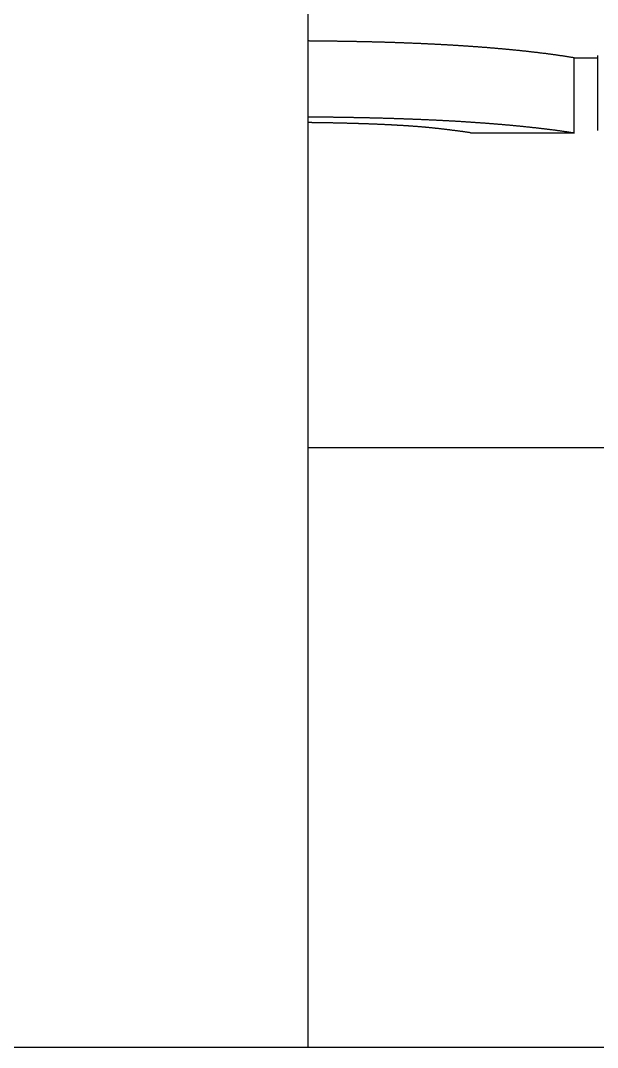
# Model space of a CAD drawing. Extents: x -1.6 to 71, y -20.2 to 60.8.
# Drawn here: x 40.759 to 42.682, y 2.048 to 5.472 of the extents above; entities that cross this region are included whole.
import ezdxf

# ---------------------------------------------------------------- set-up
doc = ezdxf.new("R2010")
doc.units = 0
doc.layers.get('0').update_dxf_attribs({"linetype": 'CONTINUOUS'})

msp = doc.modelspace()

# ---------------------------------------------------------------- linework, layer by layer
at = {"color": 7, "linetype": 'CONTINUOUS'}
for p, q in [((41.716, 15.0478), (41.716, 2.0478)), ((42.604, 5.3478), (42.682, 5.3478)), ((42.604, 5.0959), (42.604, 5.3478)), ((42.682, 5.3559), (42.682, 5.1058)), ((42.259, 5.0978), (42.604, 5.0978)), ((47.716, 4.0478), (41.716, 4.0478)), ((61.216, 2.0478), (28.216, 2.0478))]:
    msp.add_line(p, q, dxfattribs=at)
at = {"color": 7}
for points in [[(42.604, 5.3478, 0), (42.6017, 5.3482, 0), (42.5994, 5.3486, 0), (42.5971, 5.349, 0), (42.5948, 5.3494, 0), (42.5926, 5.3497, 0), (42.5903, 5.3501, 0), (42.588, 5.3505, 0), (42.5857, 5.3509, 0), (42.5834, 5.3512, 0), (42.5811, 5.3516, 0), (42.5788, 5.3519, 0), (42.5765, 5.3523, 0), (42.5742, 5.3526, 0), (42.5719, 5.353, 0), (42.5696, 5.3533, 0), (42.5673, 5.3537, 0), (42.565, 5.354, 0), (42.5627, 5.3544, 0), (42.5604, 5.3547, 0), (42.5581, 5.355, 0), (42.5558, 5.3554, 0), (42.5535, 5.3557, 0), (42.5512, 5.356, 0), (42.5489, 5.3563, 0), (42.5466, 5.3567, 0), (42.5443, 5.357, 0), (42.542, 5.3573, 0), (42.5397, 5.3576, 0), (42.5374, 5.358, 0), (42.5351, 5.3583, 0), (42.5327, 5.3586, 0), (42.5304, 5.3589, 0), (42.5281, 5.3592, 0), (42.5258, 5.3595, 0), (42.5235, 5.3598, 0), (42.5212, 5.3601, 0), (42.5189, 5.3605, 0), (42.5166, 5.3608, 0), (42.5143, 5.3611, 0), (42.512, 5.3614, 0), (42.5097, 5.3617, 0), (42.5074, 5.362, 0), (42.5051, 5.3622, 0), (42.5028, 5.3625, 0), (42.5005, 5.3628, 0), (42.4982, 5.3631, 0), (42.4959, 5.3634, 0), (42.4935, 5.3637, 0), (42.4912, 5.3639, 0), (42.4889, 5.3642, 0), (42.4866, 5.3645, 0), (42.4843, 5.3648, 0), (42.482, 5.3651, 0), (42.4797, 5.3653, 0), (42.4774, 5.3656, 0), (42.4751, 5.3659, 0), (42.4728, 5.3661, 0), (42.4705, 5.3664, 0), (42.4681, 5.3667, 0), (42.4658, 5.3669, 0), (42.4635, 5.3672, 0), (42.4612, 5.3675, 0), (42.4589, 5.3677, 0), (42.4566, 5.368, 0), (42.4543, 5.3682, 0), (42.452, 5.3685, 0), (42.4497, 5.3688, 0), (42.4473, 5.369, 0), (42.445, 5.3693, 0), (42.4427, 5.3695, 0), (42.4404, 5.3697, 0), (42.4381, 5.37, 0), (42.4358, 5.3702, 0), (42.4335, 5.3705, 0), (42.4312, 5.3707, 0), (42.4288, 5.371, 0), (42.4265, 5.3712, 0), (42.4242, 5.3715, 0), (42.4219, 5.3717, 0), (42.4196, 5.3719, 0), (42.4173, 5.3722, 0), (42.415, 5.3724, 0), (42.4127, 5.3726, 0), (42.4103, 5.3729, 0), (42.408, 5.3731, 0), (42.4057, 5.3733, 0), (42.4034, 5.3736, 0), (42.4011, 5.3738, 0), (42.3988, 5.374, 0), (42.3965, 5.3742, 0), (42.3941, 5.3745, 0), (42.3918, 5.3747, 0), (42.3895, 5.3749, 0), (42.3872, 5.3751, 0), (42.3849, 5.3754, 0), (42.3826, 5.3756, 0), (42.3803, 5.3758, 0), (42.3779, 5.376, 0), (42.3756, 5.3762, 0), (42.3733, 5.3765, 0), (42.371, 5.3767, 0), (42.3687, 5.3769, 0), (42.3664, 5.3771, 0), (42.364, 5.3773, 0), (42.3617, 5.3775, 0), (42.3594, 5.3777, 0), (42.3571, 5.3779, 0), (42.3548, 5.3781, 0), (42.3525, 5.3783, 0), (42.3501, 5.3785, 0), (42.3478, 5.3787, 0), (42.3455, 5.3789, 0), (42.3432, 5.3792, 0), (42.3409, 5.3793, 0), (42.3386, 5.3796, 0), (42.3362, 5.3797, 0), (42.3339, 5.3799, 0), (42.3316, 5.3801, 0), (42.3293, 5.3803, 0), (42.327, 5.3805, 0), (42.3247, 5.3807, 0), (42.3223, 5.3809, 0), (42.32, 5.3811, 0), (42.3177, 5.3813, 0), (42.3154, 5.3815, 0), (42.3131, 5.3817, 0), (42.3108, 5.3818, 0), (42.3084, 5.382, 0), (42.3061, 5.3822, 0), (42.3038, 5.3824, 0), (42.3015, 5.3826, 0), (42.2992, 5.3827, 0), (42.2968, 5.3829, 0), (42.2945, 5.3831, 0), (42.2922, 5.3833, 0), (42.2899, 5.3835, 0), (42.2876, 5.3836, 0), (42.2853, 5.3838, 0), (42.2829, 5.384, 0), (42.2806, 5.3842, 0), (42.2783, 5.3843, 0), (42.276, 5.3845, 0), (42.2737, 5.3847, 0), (42.2713, 5.3848, 0), (42.269, 5.385, 0), (42.2667, 5.3852, 0), (42.2644, 5.3853, 0), (42.2621, 5.3855, 0), (42.2597, 5.3857, 0), (42.2574, 5.3858, 0), (42.2551, 5.386, 0), (42.2528, 5.3861, 0), (42.2505, 5.3863, 0), (42.2481, 5.3865, 0), (42.2458, 5.3866, 0), (42.2435, 5.3868, 0), (42.2412, 5.3869, 0), (42.2389, 5.3871, 0), (42.2365, 5.3872, 0), (42.2342, 5.3874, 0), (42.2319, 5.3875, 0), (42.2296, 5.3877, 0), (42.2273, 5.3878, 0), (42.2249, 5.388, 0), (42.2226, 5.3881, 0), (42.2203, 5.3883, 0), (42.218, 5.3884, 0), (42.2157, 5.3886, 0), (42.2133, 5.3887, 0), (42.211, 5.3889, 0), (42.2087, 5.389, 0), (42.2064, 5.3891, 0), (42.2041, 5.3893, 0), (42.2017, 5.3894, 0), (42.1994, 5.3896, 0), (42.1971, 5.3897, 0), (42.1948, 5.3898, 0), (42.1924, 5.39, 0), (42.1901, 5.3901, 0), (42.1878, 5.3902, 0), (42.1855, 5.3904, 0), (42.1832, 5.3905, 0), (42.1808, 5.3906, 0), (42.1785, 5.3908, 0), (42.1762, 5.3909, 0), (42.1739, 5.391, 0), (42.1715, 5.3912, 0), (42.1692, 5.3913, 0), (42.1669, 5.3914, 0), (42.1646, 5.3915, 0), (42.1623, 5.3917, 0), (42.1599, 5.3918, 0), (42.1576, 5.3919, 0), (42.1553, 5.392, 0), (42.153, 5.3922, 0), (42.1507, 5.3923, 0), (42.1483, 5.3924, 0), (42.146, 5.3925, 0), (42.1437, 5.3926, 0), (42.1414, 5.3928, 0), (42.139, 5.3929, 0), (42.1367, 5.393, 0), (42.1344, 5.3931, 0), (42.1321, 5.3932, 0), (42.1298, 5.3933, 0), (42.1274, 5.3934, 0), (42.1251, 5.3936, 0), (42.1228, 5.3937, 0), (42.1205, 5.3938, 0), (42.1181, 5.3939, 0), (42.1158, 5.394, 0), (42.1135, 5.3941, 0), (42.1112, 5.3942, 0), (42.1088, 5.3943, 0), (42.1065, 5.3944, 0), (42.1042, 5.3945, 0), (42.1019, 5.3947, 0), (42.0996, 5.3948, 0), (42.0972, 5.3949, 0), (42.0949, 5.395, 0), (42.0926, 5.3951, 0), (42.0903, 5.3952, 0), (42.0879, 5.3953, 0), (42.0856, 5.3954, 0), (42.0833, 5.3955, 0), (42.081, 5.3956, 0), (42.0786, 5.3957, 0), (42.0763, 5.3958, 0), (42.074, 5.3959, 0), (42.0717, 5.396, 0), (42.0694, 5.3961, 0), (42.067, 5.3961, 0), (42.0647, 5.3963, 0), (42.0624, 5.3963, 0), (42.0601, 5.3964, 0), (42.0577, 5.3965, 0), (42.0554, 5.3966, 0), (42.0531, 5.3967, 0), (42.0508, 5.3968, 0), (42.0484, 5.3969, 0), (42.0461, 5.397, 0), (42.0438, 5.3971, 0), (42.0415, 5.3971, 0), (42.0391, 5.3972, 0), (42.0368, 5.3973, 0), (42.0345, 5.3974, 0), (42.0322, 5.3975, 0), (42.0299, 5.3976, 0), (42.0275, 5.3977, 0), (42.0252, 5.3977, 0), (42.0229, 5.3978, 0), (42.0206, 5.3979, 0), (42.0182, 5.398, 0), (42.0159, 5.3981, 0), (42.0136, 5.3982, 0), (42.0113, 5.3982, 0), (42.0089, 5.3983, 0), (42.0066, 5.3984, 0), (42.0043, 5.3985, 0), (42.002, 5.3985, 0), (41.9996, 5.3986, 0), (41.9973, 5.3987, 0), (41.995, 5.3988, 0), (41.9927, 5.3988, 0), (41.9903, 5.3989, 0), (41.988, 5.399, 0), (41.9857, 5.399, 0), (41.9834, 5.3991, 0), (41.981, 5.3992, 0), (41.9787, 5.3993, 0), (41.9764, 5.3993, 0), (41.9741, 5.3994, 0), (41.9718, 5.3995, 0), (41.9694, 5.3995, 0), (41.9671, 5.3996, 0), (41.9648, 5.3997, 0), (41.9625, 5.3997, 0), (41.9601, 5.3998, 0), (41.9578, 5.3999, 0), (41.9555, 5.3999, 0), (41.9532, 5.4, 0), (41.9508, 5.4001, 0), (41.9485, 5.4001, 0), (41.9462, 5.4002, 0), (41.9439, 5.4002, 0), (41.9415, 5.4003, 0), (41.9392, 5.4004, 0), (41.9369, 5.4004, 0), (41.9346, 5.4005, 0), (41.9322, 5.4005, 0), (41.9299, 5.4006, 0), (41.9276, 5.4007, 0), (41.9253, 5.4007, 0), (41.9229, 5.4008, 0), (41.9206, 5.4008, 0), (41.9183, 5.4009, 0), (41.916, 5.4009, 0), (41.9136, 5.401, 0), (41.9113, 5.401, 0), (41.909, 5.4011, 0), (41.9067, 5.4012, 0), (41.9043, 5.4012, 0), (41.902, 5.4013, 0), (41.8997, 5.4013, 0), (41.8974, 5.4014, 0), (41.895, 5.4014, 0), (41.8927, 5.4015, 0), (41.8904, 5.4015, 0), (41.8881, 5.4016, 0), (41.8857, 5.4016, 0), (41.8834, 5.4017, 0), (41.8811, 5.4017, 0), (41.8788, 5.4018, 0), (41.8764, 5.4018, 0), (41.8741, 5.4018, 0), (41.8718, 5.4019, 0), (41.8695, 5.4019, 0), (41.8671, 5.402, 0), (41.8648, 5.402, 0), (41.8625, 5.4021, 0), (41.8602, 5.4021, 0), (41.8578, 5.4022, 0), (41.8555, 5.4022, 0), (41.8532, 5.4022, 0), (41.8509, 5.4023, 0), (41.8485, 5.4023, 0), (41.8462, 5.4024, 0), (41.8439, 5.4024, 0), (41.8416, 5.4024, 0), (41.8392, 5.4025, 0), (41.8369, 5.4025, 0), (41.8346, 5.4026, 0), (41.8323, 5.4026, 0), (41.8299, 5.4026, 0), (41.8276, 5.4027, 0), (41.8253, 5.4027, 0), (41.823, 5.4028, 0), (41.8206, 5.4028, 0), (41.8183, 5.4028, 0), (41.816, 5.4028, 0), (41.8137, 5.4029, 0), (41.8113, 5.4029, 0), (41.809, 5.403, 0), (41.8067, 5.403, 0), (41.8044, 5.403, 0), (41.802, 5.4031, 0), (41.7997, 5.4031, 0), (41.7974, 5.4031, 0), (41.7951, 5.4032, 0), (41.7927, 5.4032, 0), (41.7904, 5.4032, 0), (41.7881, 5.4032, 0), (41.7858, 5.4033, 0), (41.7834, 5.4033, 0), (41.7811, 5.4033, 0), (41.7788, 5.4034, 0), (41.7765, 5.4034, 0), (41.7741, 5.4034, 0), (41.7718, 5.4035, 0), (41.7695, 5.4035, 0), (41.7672, 5.4035, 0), (41.7648, 5.4035, 0), (41.7625, 5.4036, 0), (41.7602, 5.4036, 0), (41.7579, 5.4036, 0), (41.7555, 5.4036, 0), (41.7532, 5.4037, 0), (41.7509, 5.4037, 0), (41.7486, 5.4037, 0), (41.7462, 5.4037, 0), (41.7439, 5.4037, 0), (41.7416, 5.4038, 0), (41.7393, 5.4038, 0), (41.7369, 5.4038, 0), (41.7346, 5.4038, 0), (41.7323, 5.4039, 0), (41.73, 5.4039, 0), (41.7276, 5.4039, 0), (41.7253, 5.4039, 0), (41.723, 5.4039, 0), (41.7207, 5.404, 0), (41.7183, 5.404, 0), (41.716, 5.404, 0)], [(41.716, 5.1513, 0), (41.7183, 5.1513, 0), (41.7207, 5.1513, 0), (41.723, 5.1513, 0), (41.7253, 5.1513, 0), (41.7276, 5.1512, 0), (41.73, 5.1512, 0), (41.7323, 5.1512, 0), (41.7346, 5.1512, 0), (41.7369, 5.1512, 0), (41.7393, 5.1511, 0), (41.7416, 5.1511, 0), (41.7439, 5.1511, 0), (41.7462, 5.1511, 0), (41.7486, 5.151, 0), (41.7509, 5.151, 0), (41.7532, 5.151, 0), (41.7555, 5.151, 0), (41.7579, 5.1509, 0), (41.7602, 5.1509, 0), (41.7625, 5.1509, 0), (41.7648, 5.1509, 0), (41.7672, 5.1509, 0), (41.7695, 5.1508, 0), (41.7718, 5.1508, 0), (41.7741, 5.1508, 0), (41.7765, 5.1507, 0), (41.7788, 5.1507, 0), (41.7811, 5.1507, 0), (41.7834, 5.1507, 0), (41.7857, 5.1506, 0), (41.7881, 5.1506, 0), (41.7904, 5.1506, 0), (41.7927, 5.1505, 0), (41.795, 5.1505, 0), (41.7974, 5.1505, 0), (41.7997, 5.1505, 0), (41.802, 5.1504, 0), (41.8043, 5.1504, 0), (41.8067, 5.1504, 0), (41.809, 5.1503, 0), (41.8113, 5.1503, 0), (41.8136, 5.1502, 0), (41.816, 5.1502, 0), (41.8183, 5.1502, 0), (41.8206, 5.1502, 0), (41.8229, 5.1501, 0), (41.8253, 5.1501, 0), (41.8276, 5.15, 0), (41.8299, 5.15, 0), (41.8322, 5.15, 0), (41.8346, 5.1499, 0), (41.8369, 5.1499, 0), (41.8392, 5.1499, 0), (41.8415, 5.1498, 0), (41.8439, 5.1498, 0), (41.8462, 5.1497, 0), (41.8485, 5.1497, 0), (41.8508, 5.1497, 0), (41.8532, 5.1496, 0), (41.8555, 5.1496, 0), (41.8578, 5.1495, 0), (41.8601, 5.1495, 0), (41.8625, 5.1495, 0), (41.8648, 5.1494, 0), (41.8671, 5.1494, 0), (41.8694, 5.1493, 0), (41.8718, 5.1493, 0), (41.8741, 5.1492, 0), (41.8764, 5.1492, 0), (41.8787, 5.1491, 0), (41.881, 5.1491, 0), (41.8834, 5.1491, 0), (41.8857, 5.149, 0), (41.888, 5.149, 0), (41.8903, 5.1489, 0), (41.8927, 5.1489, 0), (41.895, 5.1488, 0), (41.8973, 5.1488, 0), (41.8996, 5.1487, 0), (41.902, 5.1487, 0), (41.9043, 5.1486, 0), (41.9066, 5.1486, 0), (41.9089, 5.1485, 0), (41.9113, 5.1485, 0), (41.9136, 5.1484, 0), (41.9159, 5.1484, 0), (41.9182, 5.1483, 0), (41.9206, 5.1483, 0), (41.9229, 5.1482, 0), (41.9252, 5.1482, 0), (41.9275, 5.1481, 0), (41.9299, 5.1481, 0), (41.9322, 5.148, 0), (41.9345, 5.1479, 0), (41.9368, 5.1479, 0), (41.9392, 5.1478, 0), (41.9415, 5.1478, 0), (41.9438, 5.1477, 0), (41.9461, 5.1477, 0), (41.9484, 5.1476, 0), (41.9508, 5.1475, 0), (41.9531, 5.1475, 0), (41.9554, 5.1474, 0), (41.9577, 5.1474, 0), (41.9601, 5.1473, 0), (41.9624, 5.1472, 0), (41.9647, 5.1472, 0), (41.967, 5.1471, 0), (41.9694, 5.147, 0), (41.9717, 5.147, 0), (41.974, 5.1469, 0), (41.9763, 5.1468, 0), (41.9787, 5.1468, 0), (41.981, 5.1467, 0), (41.9833, 5.1467, 0), (41.9856, 5.1466, 0), (41.988, 5.1465, 0), (41.9903, 5.1464, 0), (41.9926, 5.1464, 0), (41.9949, 5.1463, 0), (41.9972, 5.1462, 0), (41.9996, 5.1462, 0), (42.0019, 5.1461, 0), (42.0042, 5.146, 0), (42.0065, 5.1459, 0), (42.0089, 5.1459, 0), (42.0112, 5.1458, 0), (42.0135, 5.1457, 0), (42.0158, 5.1456, 0), (42.0182, 5.1456, 0), (42.0205, 5.1455, 0), (42.0228, 5.1454, 0), (42.0251, 5.1453, 0), (42.0275, 5.1453, 0), (42.0298, 5.1452, 0), (42.0321, 5.1451, 0), (42.0344, 5.145, 0), (42.0367, 5.1449, 0), (42.0391, 5.1449, 0), (42.0414, 5.1448, 0), (42.0437, 5.1447, 0), (42.046, 5.1446, 0), (42.0484, 5.1445, 0), (42.0507, 5.1444, 0), (42.053, 5.1444, 0), (42.0553, 5.1443, 0), (42.0577, 5.1442, 0), (42.06, 5.1441, 0), (42.0623, 5.144, 0), (42.0646, 5.1439, 0), (42.0669, 5.1438, 0), (42.0693, 5.1437, 0), (42.0716, 5.1437, 0), (42.0739, 5.1436, 0), (42.0762, 5.1435, 0), (42.0786, 5.1434, 0), (42.0809, 5.1433, 0), (42.0832, 5.1432, 0), (42.0855, 5.1431, 0), (42.0879, 5.143, 0), (42.0902, 5.1429, 0), (42.0925, 5.1428, 0), (42.0948, 5.1427, 0), (42.0971, 5.1426, 0), (42.0995, 5.1425, 0), (42.1018, 5.1424, 0), (42.1041, 5.1423, 0), (42.1064, 5.1422, 0), (42.1088, 5.1421, 0), (42.1111, 5.142, 0), (42.1134, 5.1419, 0), (42.1157, 5.1418, 0), (42.118, 5.1417, 0), (42.1204, 5.1416, 0), (42.1227, 5.1415, 0), (42.125, 5.1414, 0), (42.1273, 5.1413, 0), (42.1297, 5.1412, 0), (42.132, 5.141, 0), (42.1343, 5.1409, 0), (42.1366, 5.1408, 0), (42.1389, 5.1407, 0), (42.1413, 5.1406, 0), (42.1436, 5.1405, 0), (42.1459, 5.1404, 0), (42.1482, 5.1403, 0), (42.1506, 5.1402, 0), (42.1529, 5.14, 0), (42.1552, 5.1399, 0), (42.1575, 5.1398, 0), (42.1598, 5.1397, 0), (42.1622, 5.1396, 0), (42.1645, 5.1395, 0), (42.1668, 5.1393, 0), (42.1691, 5.1392, 0), (42.1715, 5.1391, 0), (42.1738, 5.139, 0), (42.1761, 5.1388, 0), (42.1784, 5.1387, 0), (42.1807, 5.1386, 0), (42.1831, 5.1385, 0), (42.1854, 5.1383, 0), (42.1877, 5.1382, 0), (42.19, 5.1381, 0), (42.1923, 5.138, 0), (42.1947, 5.1378, 0), (42.197, 5.1377, 0), (42.1993, 5.1376, 0), (42.2016, 5.1374, 0), (42.2039, 5.1373, 0), (42.2063, 5.1372, 0), (42.2086, 5.137, 0), (42.2109, 5.1369, 0), (42.2132, 5.1368, 0), (42.2156, 5.1366, 0), (42.2179, 5.1365, 0), (42.2202, 5.1363, 0), (42.2225, 5.1362, 0), (42.2248, 5.1361, 0), (42.2272, 5.1359, 0), (42.2295, 5.1358, 0), (42.2318, 5.1356, 0), (42.2341, 5.1355, 0), (42.2364, 5.1353, 0), (42.2388, 5.1352, 0), (42.2411, 5.1351, 0), (42.2434, 5.1349, 0), (42.2457, 5.1348, 0), (42.248, 5.1346, 0), (42.2504, 5.1345, 0), (42.2527, 5.1343, 0), (42.255, 5.1342, 0), (42.2573, 5.134, 0), (42.2596, 5.1338, 0), (42.262, 5.1337, 0), (42.2643, 5.1335, 0), (42.2666, 5.1334, 0), (42.2689, 5.1332, 0), (42.2712, 5.1331, 0), (42.2735, 5.1329, 0), (42.2759, 5.1327, 0), (42.2782, 5.1326, 0), (42.2805, 5.1324, 0), (42.2828, 5.1323, 0), (42.2851, 5.1321, 0), (42.2875, 5.1319, 0), (42.2898, 5.1318, 0), (42.2921, 5.1316, 0), (42.2944, 5.1314, 0), (42.2967, 5.1313, 0), (42.2991, 5.1311, 0), (42.3014, 5.1309, 0), (42.3037, 5.1307, 0), (42.306, 5.1306, 0), (42.3083, 5.1304, 0), (42.3106, 5.1302, 0), (42.313, 5.13, 0), (42.3153, 5.1299, 0), (42.3176, 5.1297, 0), (42.3199, 5.1295, 0), (42.3222, 5.1293, 0), (42.3246, 5.1292, 0), (42.3269, 5.129, 0), (42.3292, 5.1288, 0), (42.3315, 5.1286, 0), (42.3338, 5.1284, 0), (42.3361, 5.1282, 0), (42.3385, 5.128, 0), (42.3408, 5.1278, 0), (42.3431, 5.1277, 0), (42.3454, 5.1275, 0), (42.3477, 5.1273, 0), (42.35, 5.1271, 0), (42.3524, 5.1269, 0), (42.3547, 5.1267, 0), (42.357, 5.1265, 0), (42.3593, 5.1263, 0), (42.3616, 5.1261, 0), (42.3639, 5.1259, 0), (42.3663, 5.1257, 0), (42.3686, 5.1255, 0), (42.3709, 5.1253, 0), (42.3732, 5.1251, 0), (42.3755, 5.1249, 0), (42.3778, 5.1247, 0), (42.3802, 5.1245, 0), (42.3825, 5.1243, 0), (42.3848, 5.1241, 0), (42.3871, 5.1239, 0), (42.3894, 5.1236, 0), (42.3917, 5.1234, 0), (42.394, 5.1232, 0), (42.3964, 5.123, 0), (42.3987, 5.1228, 0), (42.401, 5.1226, 0), (42.4033, 5.1223, 0), (42.4056, 5.1221, 0), (42.4079, 5.1219, 0), (42.4102, 5.1217, 0), (42.4126, 5.1215, 0), (42.4149, 5.1212, 0), (42.4172, 5.121, 0), (42.4195, 5.1208, 0), (42.4218, 5.1206, 0), (42.4241, 5.1204, 0), (42.4264, 5.1201, 0), (42.4288, 5.1199, 0), (42.4311, 5.1197, 0), (42.4334, 5.1194, 0), (42.4357, 5.1192, 0), (42.438, 5.1189, 0), (42.4403, 5.1187, 0), (42.4426, 5.1185, 0), (42.4449, 5.1182, 0), (42.4473, 5.118, 0), (42.4496, 5.1178, 0), (42.4519, 5.1175, 0), (42.4542, 5.1173, 0), (42.4565, 5.117, 0), (42.4588, 5.1168, 0), (42.4611, 5.1165, 0), (42.4634, 5.1163, 0), (42.4657, 5.116, 0), (42.4681, 5.1158, 0), (42.4704, 5.1155, 0), (42.4727, 5.1153, 0), (42.475, 5.115, 0), (42.4773, 5.1148, 0), (42.4796, 5.1145, 0), (42.4819, 5.1142, 0), (42.4842, 5.114, 0), (42.4865, 5.1137, 0), (42.4889, 5.1134, 0), (42.4912, 5.1132, 0), (42.4935, 5.1129, 0), (42.4958, 5.1126, 0), (42.4981, 5.1124, 0), (42.5004, 5.1121, 0), (42.5027, 5.1118, 0), (42.505, 5.1115, 0), (42.5073, 5.1113, 0), (42.5096, 5.111, 0), (42.5119, 5.1107, 0), (42.5142, 5.1104, 0), (42.5165, 5.1101, 0), (42.5189, 5.1098, 0), (42.5212, 5.1096, 0), (42.5235, 5.1093, 0), (42.5258, 5.109, 0), (42.5281, 5.1087, 0), (42.5304, 5.1084, 0), (42.5327, 5.1081, 0), (42.535, 5.1078, 0), (42.5373, 5.1075, 0), (42.5396, 5.1072, 0), (42.5419, 5.1069, 0), (42.5442, 5.1066, 0), (42.5465, 5.1063, 0), (42.5488, 5.106, 0), (42.5511, 5.1056, 0), (42.5534, 5.1053, 0), (42.5557, 5.105, 0), (42.558, 5.1047, 0), (42.5603, 5.1044, 0), (42.5626, 5.1041, 0), (42.5649, 5.1037, 0), (42.5672, 5.1034, 0), (42.5695, 5.1031, 0), (42.5718, 5.1027, 0), (42.5741, 5.1024, 0), (42.5764, 5.1021, 0), (42.5787, 5.1017, 0), (42.581, 5.1014, 0), (42.5833, 5.101, 0), (42.5856, 5.1007, 0), (42.5879, 5.1003, 0), (42.5902, 5.1, 0), (42.5925, 5.0996, 0), (42.5948, 5.0992, 0), (42.5971, 5.0989, 0), (42.5994, 5.0985, 0), (42.6017, 5.0981, 0), (42.604, 5.0978, 0)], [(42.2591, 5.0978, 0), (42.2572, 5.098, 0), (42.2553, 5.0983, 0), (42.2535, 5.0986, 0), (42.2516, 5.0989, 0), (42.2497, 5.0992, 0), (42.2478, 5.0994, 0), (42.2459, 5.0997, 0), (42.2441, 5.1, 0), (42.2422, 5.1002, 0), (42.2403, 5.1005, 0), (42.2384, 5.1008, 0), (42.2366, 5.101, 0), (42.2347, 5.1013, 0), (42.2328, 5.1016, 0), (42.2309, 5.1018, 0), (42.229, 5.1021, 0), (42.2272, 5.1023, 0), (42.2253, 5.1026, 0), (42.2234, 5.1029, 0), (42.2215, 5.1031, 0), (42.2196, 5.1034, 0), (42.2178, 5.1036, 0), (42.2159, 5.1039, 0), (42.214, 5.1041, 0), (42.2121, 5.1044, 0), (42.2102, 5.1046, 0), (42.2083, 5.1048, 0), (42.2065, 5.1051, 0), (42.2046, 5.1053, 0), (42.2027, 5.1056, 0), (42.2008, 5.1058, 0), (42.1989, 5.106, 0), (42.197, 5.1063, 0), (42.1952, 5.1065, 0), (42.1933, 5.1067, 0), (42.1914, 5.107, 0), (42.1895, 5.1072, 0), (42.1876, 5.1074, 0), (42.1858, 5.1077, 0), (42.1839, 5.1079, 0), (42.182, 5.1081, 0), (42.1801, 5.1084, 0), (42.1782, 5.1086, 0), (42.1763, 5.1088, 0), (42.1744, 5.109, 0), (42.1726, 5.1093, 0), (42.1707, 5.1095, 0), (42.1688, 5.1097, 0), (42.1669, 5.1099, 0), (42.165, 5.1102, 0), (42.1631, 5.1104, 0), (42.1613, 5.1106, 0), (42.1594, 5.1108, 0), (42.1575, 5.111, 0), (42.1556, 5.1112, 0), (42.1537, 5.1114, 0), (42.1518, 5.1117, 0), (42.1499, 5.1119, 0), (42.1481, 5.1121, 0), (42.1462, 5.1123, 0), (42.1443, 5.1125, 0), (42.1424, 5.1127, 0), (42.1405, 5.1129, 0), (42.1386, 5.1131, 0), (42.1367, 5.1133, 0), (42.1348, 5.1135, 0), (42.133, 5.1137, 0), (42.1311, 5.1139, 0), (42.1292, 5.1141, 0), (42.1273, 5.1143, 0), (42.1254, 5.1144, 0), (42.1235, 5.1146, 0), (42.1216, 5.1148, 0), (42.1197, 5.115, 0), (42.1179, 5.1152, 0), (42.116, 5.1154, 0), (42.1141, 5.1155, 0), (42.1122, 5.1157, 0), (42.1103, 5.1159, 0), (42.1084, 5.1161, 0), (42.1065, 5.1162, 0), (42.1046, 5.1164, 0), (42.1027, 5.1166, 0), (42.1008, 5.1167, 0), (42.099, 5.1169, 0), (42.0971, 5.117, 0), (42.0952, 5.1172, 0), (42.0933, 5.1174, 0), (42.0914, 5.1175, 0), (42.0895, 5.1177, 0), (42.0876, 5.1178, 0), (42.0857, 5.118, 0), (42.0838, 5.1181, 0), (42.0819, 5.1183, 0), (42.08, 5.1184, 0), (42.0782, 5.1186, 0), (42.0763, 5.1187, 0), (42.0744, 5.1189, 0), (42.0725, 5.119, 0), (42.0706, 5.1192, 0), (42.0687, 5.1193, 0), (42.0668, 5.1194, 0), (42.0649, 5.1196, 0), (42.063, 5.1197, 0), (42.0611, 5.1198, 0), (42.0592, 5.12, 0), (42.0573, 5.1201, 0), (42.0554, 5.1202, 0), (42.0535, 5.1204, 0), (42.0517, 5.1205, 0), (42.0498, 5.1206, 0), (42.0479, 5.1208, 0), (42.046, 5.1209, 0), (42.0441, 5.121, 0), (42.0422, 5.1211, 0), (42.0403, 5.1212, 0), (42.0384, 5.1214, 0), (42.0365, 5.1215, 0), (42.0346, 5.1216, 0), (42.0327, 5.1217, 0), (42.0308, 5.1218, 0), (42.0289, 5.122, 0), (42.027, 5.1221, 0), (42.0251, 5.1222, 0), (42.0232, 5.1223, 0), (42.0213, 5.1224, 0), (42.0195, 5.1225, 0), (42.0176, 5.1226, 0), (42.0157, 5.1227, 0), (42.0138, 5.1228, 0), (42.0119, 5.1229, 0), (42.01, 5.1231, 0), (42.0081, 5.1231, 0), (42.0062, 5.1232, 0), (42.0043, 5.1234, 0), (42.0024, 5.1235, 0), (42.0005, 5.1236, 0), (41.9986, 5.1237, 0), (41.9967, 5.1238, 0), (41.9948, 5.1239, 0), (41.9929, 5.1239, 0), (41.991, 5.1241, 0), (41.9891, 5.1242, 0), (41.9872, 5.1242, 0), (41.9853, 5.1243, 0), (41.9835, 5.1244, 0), (41.9816, 5.1245, 0), (41.9797, 5.1246, 0), (41.9778, 5.1247, 0), (41.9759, 5.1248, 0), (41.974, 5.1249, 0), (41.9721, 5.125, 0), (41.9702, 5.1251, 0), (41.9683, 5.1251, 0), (41.9664, 5.1252, 0), (41.9645, 5.1253, 0), (41.9626, 5.1254, 0), (41.9607, 5.1255, 0), (41.9588, 5.1256, 0), (41.9569, 5.1257, 0), (41.955, 5.1257, 0), (41.9531, 5.1258, 0), (41.9512, 5.1259, 0), (41.9493, 5.126, 0), (41.9474, 5.1261, 0), (41.9455, 5.1261, 0), (41.9436, 5.1262, 0), (41.9417, 5.1263, 0), (41.9398, 5.1264, 0), (41.938, 5.1264, 0), (41.9361, 5.1265, 0), (41.9342, 5.1266, 0), (41.9323, 5.1266, 0), (41.9304, 5.1267, 0), (41.9285, 5.1268, 0), (41.9266, 5.1269, 0), (41.9247, 5.1269, 0), (41.9228, 5.127, 0), (41.9209, 5.1271, 0), (41.919, 5.1272, 0), (41.9171, 5.1272, 0), (41.9152, 5.1273, 0), (41.9133, 5.1273, 0), (41.9114, 5.1274, 0), (41.9095, 5.1275, 0), (41.9076, 5.1275, 0), (41.9057, 5.1276, 0), (41.9038, 5.1277, 0), (41.9019, 5.1277, 0), (41.9, 5.1278, 0), (41.8981, 5.1279, 0), (41.8962, 5.1279, 0), (41.8943, 5.128, 0), (41.8924, 5.128, 0), (41.8905, 5.1281, 0), (41.8886, 5.1282, 0), (41.8868, 5.1282, 0), (41.8849, 5.1283, 0), (41.883, 5.1283, 0), (41.8811, 5.1284, 0), (41.8792, 5.1284, 0), (41.8773, 5.1285, 0), (41.8754, 5.1286, 0), (41.8735, 5.1286, 0), (41.8716, 5.1287, 0), (41.8697, 5.1287, 0), (41.8678, 5.1288, 0), (41.8659, 5.1288, 0), (41.864, 5.1289, 0), (41.8621, 5.1289, 0), (41.8602, 5.129, 0), (41.8583, 5.1291, 0), (41.8564, 5.1291, 0), (41.8545, 5.1292, 0), (41.8526, 5.1292, 0), (41.8507, 5.1293, 0), (41.8488, 5.1293, 0), (41.8469, 5.1294, 0), (41.845, 5.1294, 0), (41.8431, 5.1295, 0), (41.8412, 5.1295, 0), (41.8393, 5.1296, 0), (41.8374, 5.1296, 0), (41.8355, 5.1296, 0), (41.8336, 5.1297, 0), (41.8317, 5.1297, 0), (41.8298, 5.1298, 0), (41.8279, 5.1298, 0), (41.8261, 5.1299, 0), (41.8242, 5.1299, 0), (41.8223, 5.13, 0), (41.8204, 5.13, 0), (41.8185, 5.1301, 0), (41.8166, 5.1301, 0), (41.8147, 5.1301, 0), (41.8128, 5.1302, 0), (41.8109, 5.1302, 0), (41.809, 5.1303, 0), (41.8071, 5.1303, 0), (41.8052, 5.1303, 0), (41.8033, 5.1304, 0), (41.8014, 5.1304, 0), (41.7995, 5.1305, 0), (41.7976, 5.1305, 0), (41.7957, 5.1306, 0), (41.7938, 5.1306, 0), (41.7919, 5.1306, 0), (41.79, 5.1307, 0), (41.7881, 5.1307, 0), (41.7862, 5.1307, 0), (41.7843, 5.1308, 0), (41.7824, 5.1308, 0), (41.7805, 5.1308, 0), (41.7786, 5.1309, 0), (41.7767, 5.1309, 0), (41.7748, 5.131, 0), (41.7729, 5.131, 0), (41.771, 5.131, 0), (41.7691, 5.1311, 0), (41.7672, 5.1311, 0), (41.7653, 5.1311, 0), (41.7634, 5.1312, 0), (41.7615, 5.1312, 0), (41.7597, 5.1312, 0), (41.7578, 5.1312, 0), (41.7559, 5.1313, 0), (41.754, 5.1313, 0), (41.7521, 5.1313, 0), (41.7502, 5.1314, 0), (41.7483, 5.1314, 0), (41.7464, 5.1314, 0), (41.7445, 5.1315, 0), (41.7426, 5.1315, 0), (41.7407, 5.1315, 0), (41.7388, 5.1315, 0), (41.7369, 5.1316, 0), (41.735, 5.1316, 0), (41.7331, 5.1316, 0), (41.7312, 5.1316, 0), (41.7293, 5.1317, 0), (41.7274, 5.1317, 0), (41.7255, 5.1317, 0), (41.7236, 5.1317, 0), (41.7217, 5.1318, 0), (41.7198, 5.1318, 0), (41.7179, 5.1318, 0), (41.716, 5.1318, 0)]]:
    msp.add_polyline3d(points, dxfattribs=at)

doc.saveas('drawing.dxf')
